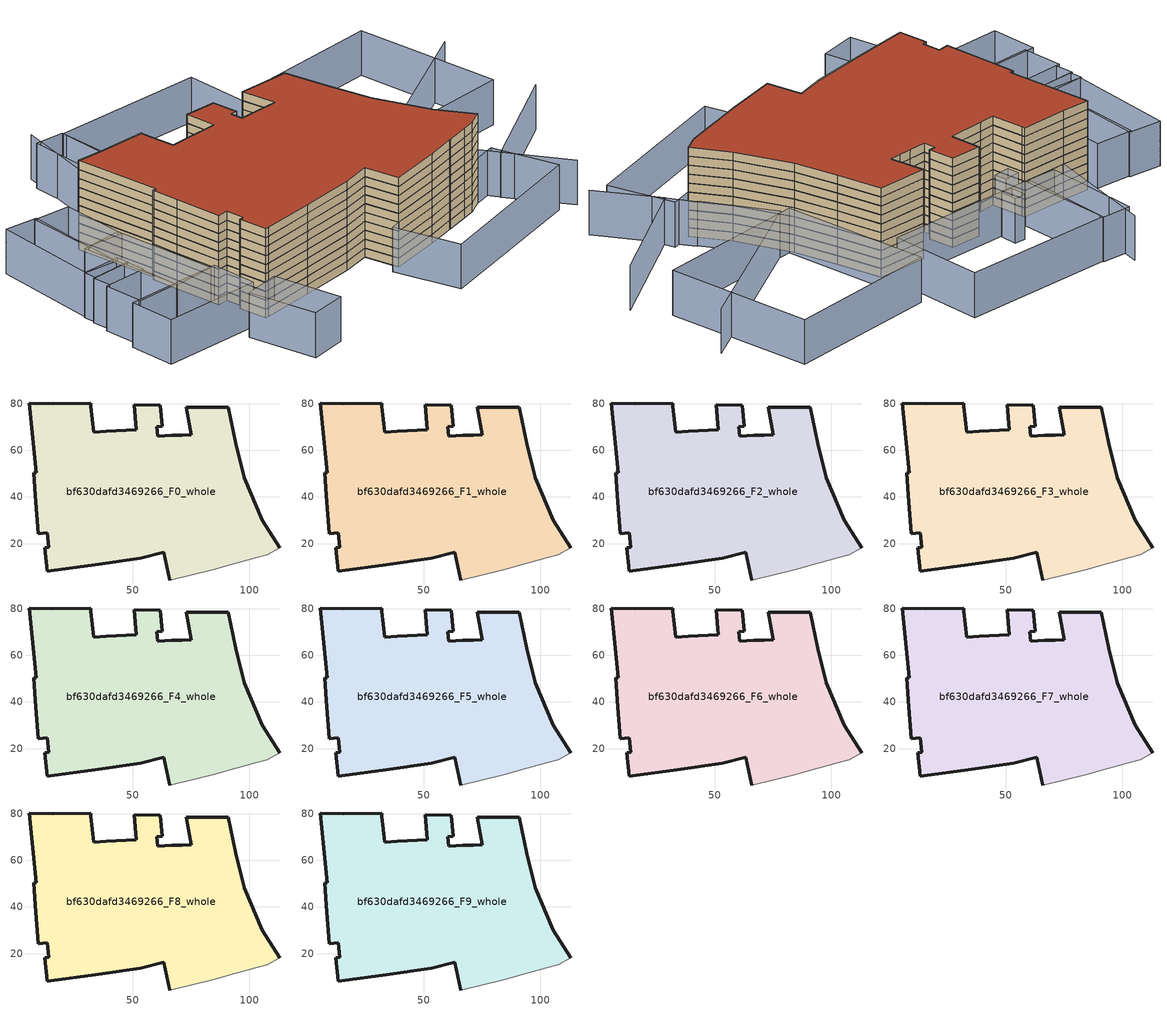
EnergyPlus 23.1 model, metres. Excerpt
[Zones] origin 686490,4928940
bf630dafd3469266_F0_whole
 floor ground (EU_floor_Construction): 107.61,15.21 112.98,18.26 105.55,29.89 97.81,48.23 94.21,63.01 90.94,78.57 73,78.53 74.95,66.61 71.2,66.51 66.65,66.39 60.57,66.05 60.23,70.17 62.63,70.33 61.7,79.33 50.58,79.47 51.37,68.86 38.59,68.14 33.14,67.7 31.99,78.9 31.99,80.09 15.69,80.05 5.56,80.3 8.64,50.38 7.4,50.3 8.03,40.67 9.43,24.3 13.23,24.64 13.82,18.47 13.11,18.2 12.2,18.1 13.25,8.08 14.69,8.26 33.78,10.81 53.24,13.73 63.27,16.31 65.77,4.36 84.19,8.7 94.22,11.49 94.92,11.68 102.79,13.87 z0
 wall outside (EU_wall_Construction): 65.77,4.36 63.27,16.31 53.24,13.73 33.78,10.81 14.69,8.26 13.25,8.08 12.2,18.1 13.11,18.2 13.82,18.47 13.23,24.64 9.43,24.3 8.03,40.67 7.4,50.3 8.64,50.38 5.56,80.3 15.69,80.05 31.99,80.09 31.99,78.9 33.14,67.7 38.59,68.14 51.37,68.86 50.58,79.47 61.7,79.33 62.63,70.33 60.23,70.17 60.57,66.05 66.65,66.39 71.2,66.51 74.95,66.61 73,78.53 90.94,78.57 94.21,63.01 97.81,48.23 105.55,29.89 112.98,18.26 z0:3
 wall adiabatic (EU_wall_Construction): 112.98,18.26 107.61,15.21 102.79,13.87 94.92,11.68 94.22,11.49 84.19,8.7 65.77,4.36 z0:3
bf630dafd3469266_F1_whole
 floor to bf630dafd3469266_F0_whole (EU_floor_Construction): 107.61,15.21 112.98,18.26 105.54,29.89 97.8,48.23 94.21,63.01 90.94,78.57 73,78.53 74.95,66.61 71.2,66.51 66.65,66.39 60.57,66.05 60.23,70.17 62.63,70.33 61.7,79.33 50.58,79.47 51.37,68.86 38.59,68.14 33.14,67.7 31.99,78.9 31.99,80.09 15.69,80.05 5.56,80.3 8.64,50.38 7.4,50.3 8.03,40.67 9.43,24.3 13.23,24.64 13.82,18.47 13.11,18.2 12.2,18.1 13.25,8.08 14.69,8.26 33.78,10.81 53.24,13.73 63.26,16.31 65.76,4.36 84.19,8.7 94.22,11.49 94.92,11.68 102.78,13.87 z3
 wall outside (EU_wall_Construction): 65.77,4.36 63.27,16.31 53.24,13.73 33.78,10.81 14.69,8.26 13.25,8.08 12.2,18.1 13.11,18.2 13.82,18.47 13.23,24.64 9.43,24.3 8.03,40.67 7.4,50.3 8.64,50.38 5.56,80.3 15.69,80.05 31.99,80.09 31.99,78.9 33.14,67.7 38.59,68.14 51.37,68.86 50.58,79.47 61.7,79.33 62.63,70.33 60.23,70.17 60.57,66.05 66.65,66.39 71.2,66.51 74.95,66.61 73,78.53 90.94,78.57 94.21,63.01 97.81,48.23 105.55,29.89 112.98,18.26 z3:6
 wall adiabatic (EU_wall_Construction): 112.98,18.26 107.61,15.21 102.79,13.87 94.92,11.68 94.22,11.49 84.19,8.7 65.77,4.36 z3:6
bf630dafd3469266_F2_whole
 floor to bf630dafd3469266_F1_whole (EU_floor_Construction): 107.61,15.21 112.98,18.26 105.54,29.89 97.8,48.23 94.21,63.01 90.94,78.57 73,78.53 74.95,66.61 71.2,66.51 66.65,66.39 60.57,66.05 60.23,70.17 62.63,70.33 61.7,79.33 50.58,79.47 51.37,68.86 38.59,68.14 33.14,67.7 31.99,78.9 31.99,80.09 15.69,80.05 5.56,80.3 8.64,50.38 7.4,50.3 8.03,40.67 9.43,24.3 13.23,24.64 13.82,18.47 13.11,18.2 12.2,18.1 13.25,8.08 14.69,8.26 33.78,10.81 53.24,13.73 63.26,16.31 65.76,4.36 84.19,8.7 94.22,11.49 94.92,11.68 102.78,13.87 z6
 wall outside (EU_wall_Construction): 65.77,4.36 63.27,16.31 53.24,13.73 33.78,10.81 14.69,8.26 13.25,8.08 12.2,18.1 13.11,18.2 13.82,18.47 13.23,24.64 9.43,24.3 8.03,40.67 7.4,50.3 8.64,50.38 5.56,80.3 15.69,80.05 31.99,80.09 31.99,78.9 33.14,67.7 38.59,68.14 51.37,68.86 50.58,79.47 61.7,79.33 62.63,70.33 60.23,70.17 60.57,66.05 66.65,66.39 71.2,66.51 74.95,66.61 73,78.53 90.94,78.57 94.21,63.01 97.81,48.23 105.55,29.89 112.98,18.26 z6:9
 wall adiabatic (EU_wall_Construction): 112.98,18.26 107.61,15.21 102.79,13.87 94.92,11.68 94.22,11.49 84.19,8.7 65.77,4.36 z6:9
bf630dafd3469266_F3_whole
 floor to bf630dafd3469266_F2_whole (EU_floor_Construction): 107.61,15.21 112.98,18.26 105.54,29.89 97.8,48.23 94.21,63.01 90.94,78.57 73,78.53 74.95,66.61 71.2,66.51 66.65,66.39 60.57,66.05 60.23,70.17 62.63,70.33 61.7,79.33 50.58,79.47 51.37,68.86 38.59,68.14 33.14,67.7 31.99,78.9 31.99,80.09 15.69,80.05 5.56,80.3 8.64,50.38 7.4,50.3 8.03,40.67 9.43,24.3 13.23,24.64 13.82,18.47 13.11,18.2 12.2,18.1 13.25,8.08 14.69,8.26 33.78,10.81 53.24,13.73 63.26,16.31 65.76,4.36 84.19,8.7 94.22,11.49 94.92,11.68 102.78,13.87 z9
 wall outside (EU_wall_Construction): 65.77,4.36 63.27,16.31 53.24,13.73 33.78,10.81 14.69,8.26 13.25,8.08 12.2,18.1 13.11,18.2 13.82,18.47 13.23,24.64 9.43,24.3 8.03,40.67 7.4,50.3 8.64,50.38 5.56,80.3 15.69,80.05 31.99,80.09 31.99,78.9 33.14,67.7 38.59,68.14 51.37,68.86 50.58,79.47 61.7,79.33 62.63,70.33 60.23,70.17 60.57,66.05 66.65,66.39 71.2,66.51 74.95,66.61 73,78.53 90.94,78.57 94.21,63.01 97.81,48.23 105.55,29.89 112.98,18.26 z9:12
 wall adiabatic (EU_wall_Construction): 112.98,18.26 107.61,15.21 102.79,13.87 94.92,11.68 94.22,11.49 84.19,8.7 65.77,4.36 z9:12
bf630dafd3469266_F4_whole
 floor to bf630dafd3469266_F3_whole (EU_floor_Construction): 107.61,15.21 112.98,18.26 105.54,29.89 97.8,48.23 94.21,63.01 90.94,78.57 73,78.53 74.95,66.61 71.2,66.51 66.65,66.39 60.57,66.05 60.23,70.17 62.63,70.33 61.7,79.33 50.58,79.47 51.37,68.86 38.59,68.14 33.14,67.7 31.99,78.9 31.99,80.09 15.69,80.05 5.56,80.3 8.64,50.38 7.4,50.3 8.03,40.67 9.43,24.3 13.23,24.64 13.82,18.47 13.11,18.2 12.2,18.1 13.25,8.08 14.69,8.26 33.78,10.81 53.24,13.73 63.26,16.31 65.76,4.36 84.19,8.7 94.22,11.49 94.92,11.68 102.78,13.87 z12
 wall outside (EU_wall_Construction): 65.77,4.36 63.27,16.31 53.24,13.73 33.78,10.81 14.69,8.26 13.25,8.08 12.2,18.1 13.11,18.2 13.82,18.47 13.23,24.64 9.43,24.3 8.03,40.67 7.4,50.3 8.64,50.38 5.56,80.3 15.69,80.05 31.99,80.09 31.99,78.9 33.14,67.7 38.59,68.14 51.37,68.86 50.58,79.47 61.7,79.33 62.63,70.33 60.23,70.17 60.57,66.05 66.65,66.39 71.2,66.51 74.95,66.61 73,78.53 90.94,78.57 94.21,63.01 97.81,48.23 105.55,29.89 112.98,18.26 z12:15
 wall adiabatic (EU_wall_Construction): 112.98,18.26 107.61,15.21 102.79,13.87 94.92,11.68 94.22,11.49 84.19,8.7 65.77,4.36 z12:15
bf630dafd3469266_F5_whole
 floor to bf630dafd3469266_F4_whole (EU_floor_Construction): 107.61,15.21 112.98,18.26 105.54,29.89 97.8,48.23 94.21,63.01 90.94,78.57 73,78.53 74.95,66.61 71.2,66.51 66.65,66.39 60.57,66.05 60.23,70.17 62.63,70.33 61.7,79.33 50.58,79.47 51.37,68.86 38.59,68.14 33.14,67.7 31.99,78.9 31.99,80.09 15.69,80.05 5.56,80.3 8.64,50.38 7.4,50.3 8.03,40.67 9.43,24.3 13.23,24.64 13.82,18.47 13.11,18.2 12.2,18.1 13.25,8.08 14.69,8.26 33.78,10.81 53.24,13.73 63.26,16.31 65.76,4.36 84.19,8.7 94.22,11.49 94.92,11.68 102.78,13.87 z15
 wall outside (EU_wall_Construction): 65.77,4.36 63.27,16.31 53.24,13.73 33.78,10.81 14.69,8.26 13.25,8.08 12.2,18.1 13.11,18.2 13.82,18.47 13.23,24.64 9.43,24.3 8.03,40.67 7.4,50.3 8.64,50.38 5.56,80.3 15.69,80.05 31.99,80.09 31.99,78.9 33.14,67.7 38.59,68.14 51.37,68.86 50.58,79.47 61.7,79.33 62.63,70.33 60.23,70.17 60.57,66.05 66.65,66.39 71.2,66.51 74.95,66.61 73,78.53 90.94,78.57 94.21,63.01 97.81,48.23 105.55,29.89 112.98,18.26 z15:18
 wall adiabatic (EU_wall_Construction): 112.98,18.26 107.61,15.21 102.79,13.87 94.92,11.68 94.22,11.49 84.19,8.7 65.77,4.36 z15:18
bf630dafd3469266_F6_whole
 floor to bf630dafd3469266_F5_whole (EU_floor_Construction): 107.61,15.21 112.98,18.26 105.54,29.89 97.8,48.23 94.21,63.01 90.94,78.57 73,78.53 74.95,66.61 71.2,66.51 66.65,66.39 60.57,66.05 60.23,70.17 62.63,70.33 61.7,79.33 50.58,79.47 51.37,68.86 38.59,68.14 33.14,67.7 31.99,78.9 31.99,80.09 15.69,80.05 5.56,80.3 8.64,50.38 7.4,50.3 8.03,40.67 9.43,24.3 13.23,24.64 13.82,18.47 13.11,18.2 12.2,18.1 13.25,8.08 14.69,8.26 33.78,10.81 53.24,13.73 63.26,16.31 65.76,4.36 84.19,8.7 94.22,11.49 94.92,11.68 102.78,13.87 z18
 wall outside (EU_wall_Construction): 65.77,4.36 63.27,16.31 53.24,13.73 33.78,10.81 14.69,8.26 13.25,8.08 12.2,18.1 13.11,18.2 13.82,18.47 13.23,24.64 9.43,24.3 8.03,40.67 7.4,50.3 8.64,50.38 5.56,80.3 15.69,80.05 31.99,80.09 31.99,78.9 33.14,67.7 38.59,68.14 51.37,68.86 50.58,79.47 61.7,79.33 62.63,70.33 60.23,70.17 60.57,66.05 66.65,66.39 71.2,66.51 74.95,66.61 73,78.53 90.94,78.57 94.21,63.01 97.81,48.23 105.55,29.89 112.98,18.26 z18:21
 wall adiabatic (EU_wall_Construction): 112.98,18.26 107.61,15.21 102.79,13.87 94.92,11.68 94.22,11.49 84.19,8.7 65.77,4.36 z18:21
bf630dafd3469266_F7_whole
 floor to bf630dafd3469266_F6_whole (EU_floor_Construction): 107.61,15.21 112.98,18.26 105.54,29.89 97.8,48.23 94.21,63.01 90.94,78.57 73,78.53 74.95,66.61 71.2,66.51 66.65,66.39 60.57,66.05 60.23,70.17 62.63,70.33 61.7,79.33 50.58,79.47 51.37,68.86 38.59,68.14 33.14,67.7 31.99,78.9 31.99,80.09 15.69,80.05 5.56,80.3 8.64,50.38 7.4,50.3 8.03,40.67 9.43,24.3 13.23,24.64 13.82,18.47 13.11,18.2 12.2,18.1 13.25,8.08 14.69,8.26 33.78,10.81 53.24,13.73 63.26,16.31 65.76,4.36 84.19,8.7 94.22,11.49 94.92,11.68 102.78,13.87 z21
 wall outside (EU_wall_Construction): 65.77,4.36 63.27,16.31 53.24,13.73 33.78,10.81 14.69,8.26 13.25,8.08 12.2,18.1 13.11,18.2 13.82,18.47 13.23,24.64 9.43,24.3 8.03,40.67 7.4,50.3 8.64,50.38 5.56,80.3 15.69,80.05 31.99,80.09 31.99,78.9 33.14,67.7 38.59,68.14 51.37,68.86 50.58,79.47 61.7,79.33 62.63,70.33 60.23,70.17 60.57,66.05 66.65,66.39 71.2,66.51 74.95,66.61 73,78.53 90.94,78.57 94.21,63.01 97.81,48.23 105.55,29.89 112.98,18.26 z21:24
 wall adiabatic (EU_wall_Construction): 112.98,18.26 107.61,15.21 102.79,13.87 94.92,11.68 94.22,11.49 84.19,8.7 65.77,4.36 z21:24
bf630dafd3469266_F8_whole
 floor to bf630dafd3469266_F7_whole (EU_floor_Construction): 107.61,15.21 112.98,18.26 105.54,29.89 97.8,48.23 94.21,63.01 90.94,78.57 73,78.53 74.95,66.61 71.2,66.51 66.65,66.39 60.57,66.05 60.23,70.17 62.63,70.33 61.7,79.33 50.58,79.47 51.37,68.86 38.59,68.14 33.14,67.7 31.99,78.9 31.99,80.09 15.69,80.05 5.56,80.3 8.64,50.38 7.4,50.3 8.03,40.67 9.43,24.3 13.23,24.64 13.82,18.47 13.11,18.2 12.2,18.1 13.25,8.08 14.69,8.26 33.78,10.81 53.24,13.73 63.26,16.31 65.76,4.36 84.19,8.7 94.22,11.49 94.92,11.68 102.78,13.87 z24
 wall outside (EU_wall_Construction): 65.77,4.36 63.27,16.31 53.24,13.73 33.78,10.81 14.69,8.26 13.25,8.08 12.2,18.1 13.11,18.2 13.82,18.47 13.23,24.64 9.43,24.3 8.03,40.67 7.4,50.3 8.64,50.38 5.56,80.3 15.69,80.05 31.99,80.09 31.99,78.9 33.14,67.7 38.59,68.14 51.37,68.86 50.58,79.47 61.7,79.33 62.63,70.33 60.23,70.17 60.57,66.05 66.65,66.39 71.2,66.51 74.95,66.61 73,78.53 90.94,78.57 94.21,63.01 97.81,48.23 105.55,29.89 112.98,18.26 z24:27
 wall adiabatic (EU_wall_Construction): 112.98,18.26 107.61,15.21 102.79,13.87 94.92,11.68 94.22,11.49 84.19,8.7 65.77,4.36 z24:27
bf630dafd3469266_F9_whole
 floor to bf630dafd3469266_F8_whole (EU_floor_Construction): 107.61,15.21 112.98,18.26 105.54,29.89 97.8,48.23 94.21,63.01 90.94,78.57 73,78.53 74.95,66.61 71.2,66.51 66.65,66.39 60.57,66.05 60.23,70.17 62.63,70.33 61.7,79.33 50.58,79.47 51.37,68.86 38.59,68.14 33.14,67.7 31.99,78.9 31.99,80.09 15.69,80.05 5.56,80.3 8.64,50.38 7.4,50.3 8.03,40.67 9.43,24.3 13.23,24.64 13.82,18.47 13.11,18.2 12.2,18.1 13.25,8.08 14.69,8.26 33.78,10.81 53.24,13.73 63.26,16.31 65.76,4.36 84.19,8.7 94.22,11.49 94.92,11.68 102.78,13.87 z27
 wall outside (EU_wall_Construction): 65.77,4.36 63.27,16.31 53.24,13.73 33.78,10.81 14.69,8.26 13.25,8.08 12.2,18.1 13.11,18.2 13.82,18.47 13.23,24.64 9.43,24.3 8.03,40.67 7.4,50.3 8.64,50.38 5.56,80.3 15.69,80.05 31.99,80.09 31.99,78.9 33.14,67.7 38.59,68.14 51.37,68.86 50.58,79.47 61.7,79.33 62.63,70.33 60.23,70.17 60.57,66.05 66.65,66.39 71.2,66.51 74.95,66.61 73,78.53 90.94,78.57 94.21,63.01 97.81,48.23 105.55,29.89 112.98,18.26 z27:30
 wall adiabatic (EU_wall_Construction): 112.98,18.26 107.61,15.21 102.79,13.87 94.92,11.68 94.22,11.49 84.19,8.7 65.77,4.36 z27:30
 roof outside (EU_roof_Construction): 90.94,78.57 94.21,63.01 97.81,48.23 105.55,29.89 112.98,18.26 107.61,15.21 102.79,13.87 94.92,11.68 94.22,11.49 84.19,8.7 65.77,4.36 63.27,16.31 53.24,13.73 33.78,10.81 14.69,8.26 13.25,8.08 12.2,18.1 13.11,18.2 13.82,18.47 13.23,24.64 9.43,24.3 8.03,40.67 7.4,50.3 8.64,50.38 5.56,80.3 15.69,80.05 31.99,80.09 31.99,78.9 33.14,67.7 38.59,68.14 51.37,68.86 50.58,79.47 61.7,79.33 62.63,70.33 60.23,70.17 60.57,66.05 66.65,66.39 71.2,66.51 74.95,66.61 73,78.53 z30
shading: 133.15,-3.64 120.64,16.17 / 120.64,16.17 159.84,40.93 / 120.93,15.78 115.52,24.84 / 115.06,24.57 102.16,47 / 102.16,47 160.87,80.77 / 28.7,123.76 19.47,83.82 / 18.41,-18.72 5.4,-21.23 / 5.4,-21.23 0.82,2.48 / 0.82,2.48 13.83,4.99 / 13.83,4.99 18.41,-18.72 / -28.9,22.27 6.16,22.87 / 6.16,22.87 6.44,6.62 / 6.44,6.62 -28.62,6.02 / -28.62,6.02 -28.9,22.27 / 62.23,3.32 120.52,20.48 / 120.52,20.48 127.16,-2.07 / 127.16,-2.07 68.86,-19.23 / 68.86,-19.23 62.23,3.32 / -26.68,35.68 -11.21,36.12 / -11.21,36.12 -10.81,22.02 / -10.81,22.02 -26.29,21.58 / -26.29,21.58 -26.68,35.68 / -25.48,42.26 -10.97,42.63 / -10.97,42.63 -10.8,36.08 / -10.8,36.08 -25.31,35.71 / -25.31,35.71 -25.48,42.26 / 1.35,59.29 4.18,22.43 / 4.18,22.43 -10.74,21.29 / -10.74,21.29 -13.57,58.14 / -13.57,58.14 1.35,59.29 / -25,46.61 -10.88,47.15 / -10.88,47.15 -10.7,42.64 / -10.7,42.64 -24.83,42.1 / -24.83,42.1 -25,46.61 / -24.61,46.62 -21.27,84.07 / -21.27,84.07 -9.52,83.02 / -9.52,83.02 -12.86,45.57 / -12.86,45.57 -24.61,46.62 / -12.04,58.26 -10.53,82.55 / -10.53,82.55 2.74,81.72 / 2.74,81.72 1.23,57.43 / 1.23,57.43 -12.04,58.26 / 33.7,74.55 33.31,78.77 / 33.31,78.77 38.94,79.29 / 38.94,79.29 39.33,75.07 / 39.33,75.07 33.7,74.55 / 98.89,47.24 94.02,98.57 / 94.02,98.57 148.26,103.71 / 148.26,103.71 153.13,52.38 / 153.13,52.38 98.89,47.24 / 36.02,117.55 89.91,117.28 / 89.91,117.28 89.74,84.05 / 89.74,84.05 35.86,84.31 / 35.86,84.31 36.02,117.55 / 46.03,84.6 41.99,84.72 / 41.99,84.72 42.17,90.54 / 42.17,90.54 46.21,90.42 / 46.21,90.42 46.03,84.6 / 36.1,117.99 34.48,84.37 / 34.48,84.37 24.16,84.87 / 24.16,84.87 25.78,118.49 / 25.78,118.49 36.1,117.99 z0:15
[Building]
EU S2 Campaign: North Axis=0; Terrain=City; Solar Distribution=FullExterior
[Site:Location]
Bologna: Latitude=44.5; Longitude=11.25; Time Zone=1; Elevation=37
[SizingPeriod:WeatherFileDays]
AnnualSizingPeriod: Begin Month=1; Begin Day of Month=1; End Month=12; End Day of Month=31; Day of Week for Start Day=Monday; Use Weather File Daylight Saving Period=No; Use Weather File Rain and Snow Indicators=No
[MATERIAL]
EU_InternalMass_Material: Roughness=MediumRough; Thickness=0.1; Conductivity=1; Density=1800; Specific Heat=900; Thermal Absorptance=0.9; Solar Absorptance=0.7; Visible Absorptance=0.7
[MATERIAL:NOMASS] Roughness=MediumRough; Thermal Absorptance=0.9; Solar Absorptance=0.7; Visible Absorptance=0.7
Name | Thermal Resistance
EU_wall_NoMass | 0.905828
EU_roof_NoMass | 0.37593
EU_floor_NoMass | 0.67114
[CONSTRUCTION]
EU_wall_Construction: EU_wall_NoMass
EU_roof_Construction: EU_roof_NoMass
EU_floor_Construction: EU_floor_NoMass
EU_InternalMass_Construction: EU_InternalMass_Material
[ZONE] Type=1; Multiplier=1; Ceiling Height=autocalculate; Volume=17786.6; Floor Area=autocalculate; Part of Total Floor Area=Yes
bf630dafd3469266_F0_whole; bf630dafd3469266_F1_whole; bf630dafd3469266_F2_whole; bf630dafd3469266_F3_whole; bf630dafd3469266_F4_whole; bf630dafd3469266_F5_whole; bf630dafd3469266_F6_whole; bf630dafd3469266_F7_whole; bf630dafd3469266_F8_whole; bf630dafd3469266_F9_whole
[INTERNALMASS] Construction=EU_InternalMass_Construction; Surface Area=4686.26
Name | Zone or ZoneList
bf630dafd3469266_F0_whole_EU_InternalMass | bf630dafd3469266_F0_whole
bf630dafd3469266_F1_whole_EU_InternalMass | bf630dafd3469266_F1_whole
bf630dafd3469266_F2_whole_EU_InternalMass | bf630dafd3469266_F2_whole
bf630dafd3469266_F3_whole_EU_InternalMass | bf630dafd3469266_F3_whole
bf630dafd3469266_F4_whole_EU_InternalMass | bf630dafd3469266_F4_whole
bf630dafd3469266_F5_whole_EU_InternalMass | bf630dafd3469266_F5_whole
bf630dafd3469266_F6_whole_EU_InternalMass | bf630dafd3469266_F6_whole
bf630dafd3469266_F7_whole_EU_InternalMass | bf630dafd3469266_F7_whole
bf630dafd3469266_F8_whole_EU_InternalMass | bf630dafd3469266_F8_whole
bf630dafd3469266_F9_whole_EU_InternalMass | bf630dafd3469266_F9_whole
[OTHEREQUIPMENT] Fuel Type=Electricity; Design Level Calculation Method=Watts/Area; Power per Zone Floor Area=1; Fraction Latent=0; Fraction Radiant=0; Fraction Lost=0; Carbon Dioxide Generation Rate=0; EndUse Subcategory=EU_Step8_InternalGains
Name | Zone or ZoneList or Space or SpaceList | Schedule
EU_Step8_InternalGain_bf630dafd3469266_F0_whole_f000 | bf630dafd3469266_F0_whole | EU_Step8_GainSchedule_bf630dafd3469266_F0_whole_f000
EU_Step8_InternalGain_bf630dafd3469266_F1_whole_f000 | bf630dafd3469266_F1_whole | EU_Step8_GainSchedule_bf630dafd3469266_F1_whole_f000
EU_Step8_InternalGain_bf630dafd3469266_F2_whole_f000 | bf630dafd3469266_F2_whole | EU_Step8_GainSchedule_bf630dafd3469266_F2_whole_f000
EU_Step8_InternalGain_bf630dafd3469266_F3_whole_f000 | bf630dafd3469266_F3_whole | EU_Step8_GainSchedule_bf630dafd3469266_F3_whole_f000
EU_Step8_InternalGain_bf630dafd3469266_F4_whole_f000 | bf630dafd3469266_F4_whole | EU_Step8_GainSchedule_bf630dafd3469266_F4_whole_f000
EU_Step8_InternalGain_bf630dafd3469266_F5_whole_f000 | bf630dafd3469266_F5_whole | EU_Step8_GainSchedule_bf630dafd3469266_F5_whole_f000
EU_Step8_InternalGain_bf630dafd3469266_F6_whole_f000 | bf630dafd3469266_F6_whole | EU_Step8_GainSchedule_bf630dafd3469266_F6_whole_f000
EU_Step8_InternalGain_bf630dafd3469266_F7_whole_f000 | bf630dafd3469266_F7_whole | EU_Step8_GainSchedule_bf630dafd3469266_F7_whole_f000
EU_Step8_InternalGain_bf630dafd3469266_F8_whole_f000 | bf630dafd3469266_F8_whole | EU_Step8_GainSchedule_bf630dafd3469266_F8_whole_f000
EU_Step8_InternalGain_bf630dafd3469266_F9_whole_f000 | bf630dafd3469266_F9_whole | EU_Step8_GainSchedule_bf630dafd3469266_F9_whole_f000
[ZONEVENTILATION:DESIGNFLOWRATE] Schedule=EU_AlwaysOn; Design Flow Rate Calculation Method=AirChanges/Hour; Air Changes per Hour=0.73129; Ventilation Type=Natural; Fan Pressure Rise=0; Fan Total Efficiency=1; Constant Term Coefficient=1; Temperature Term Coefficient=0; Velocity Term Coefficient=0; Velocity Squared Term Coefficient=0; Minimum Indoor Temperature=-100; Maximum Indoor Temperature=100; Delta Temperature=-100; Minimum Outdoor Temperature=-100; Maximum Outdoor Temperature=100; Maximum Wind Speed=40
Name | Zone or ZoneList or Space or SpaceList
EU_ConstantAir_bf630dafd3469266_F0_whole | bf630dafd3469266_F0_whole
EU_ConstantAir_bf630dafd3469266_F1_whole | bf630dafd3469266_F1_whole
EU_ConstantAir_bf630dafd3469266_F2_whole | bf630dafd3469266_F2_whole
EU_ConstantAir_bf630dafd3469266_F3_whole | bf630dafd3469266_F3_whole
EU_ConstantAir_bf630dafd3469266_F4_whole | bf630dafd3469266_F4_whole
EU_ConstantAir_bf630dafd3469266_F5_whole | bf630dafd3469266_F5_whole
EU_ConstantAir_bf630dafd3469266_F6_whole | bf630dafd3469266_F6_whole
EU_ConstantAir_bf630dafd3469266_F7_whole | bf630dafd3469266_F7_whole
EU_ConstantAir_bf630dafd3469266_F8_whole | bf630dafd3469266_F8_whole
EU_ConstantAir_bf630dafd3469266_F9_whole | bf630dafd3469266_F9_whole
[HVACTEMPLATE:THERMOSTAT] Constant Heating Setpoint=20; Constant Cooling Setpoint=50
EU_HeatOnly_bf630dafd3469266_F0_whole; EU_HeatOnly_bf630dafd3469266_F1_whole; EU_HeatOnly_bf630dafd3469266_F2_whole; EU_HeatOnly_bf630dafd3469266_F3_whole; EU_HeatOnly_bf630dafd3469266_F4_whole; EU_HeatOnly_bf630dafd3469266_F5_whole; EU_HeatOnly_bf630dafd3469266_F6_whole; EU_HeatOnly_bf630dafd3469266_F7_whole; EU_HeatOnly_bf630dafd3469266_F8_whole; EU_HeatOnly_bf630dafd3469266_F9_whole
[HVACTEMPLATE:ZONE:IDEALLOADSAIRSYSTEM] System Availability Schedule=EU_AlwaysOn; Maximum Heating Supply Air Temperature=50; Minimum Cooling Supply Air Temperature=13; Maximum Heating Supply Air Humidity Ratio=0.0156; Minimum Cooling Supply Air Humidity Ratio=0.0077; Heating Limit=NoLimit; Cooling Limit=NoLimit; Heating Availability Schedule=EU_AlwaysOn; Cooling Availability Schedule=EU_CoolingOff; Dehumidification Control Type=ConstantSensibleHeatRatio; Cooling Sensible Heat Ratio=0.7; Dehumidification Setpoint=60; Humidification Control Type=None; Humidification Setpoint=30; Outdoor Air Method=None; Outdoor Air Flow Rate per Person=0.00944; Outdoor Air Flow Rate per Zone Floor Area=0; Outdoor Air Flow Rate per Zone=0; Demand Controlled Ventilation Type=None; Outdoor Air Economizer Type=NoEconomizer; Heat Recovery Type=None; Sensible Heat Recovery Effectiveness=0.7; Latent Heat Recovery Effectiveness=0.65
Name | Template Thermostat
bf630dafd3469266_F0_whole | EU_HeatOnly_bf630dafd3469266_F0_whole
bf630dafd3469266_F1_whole | EU_HeatOnly_bf630dafd3469266_F1_whole
bf630dafd3469266_F2_whole | EU_HeatOnly_bf630dafd3469266_F2_whole
bf630dafd3469266_F3_whole | EU_HeatOnly_bf630dafd3469266_F3_whole
bf630dafd3469266_F4_whole | EU_HeatOnly_bf630dafd3469266_F4_whole
bf630dafd3469266_F5_whole | EU_HeatOnly_bf630dafd3469266_F5_whole
bf630dafd3469266_F6_whole | EU_HeatOnly_bf630dafd3469266_F6_whole
bf630dafd3469266_F7_whole | EU_HeatOnly_bf630dafd3469266_F7_whole
bf630dafd3469266_F8_whole | EU_HeatOnly_bf630dafd3469266_F8_whole
bf630dafd3469266_F9_whole | EU_HeatOnly_bf630dafd3469266_F9_whole
[SIZING:ZONE] Zone Cooling Design Supply Air Temperature Input Method=SupplyAirTemperature; Zone Cooling Design Supply Air Temperature=13; Zone Heating Design Supply Air Temperature Input Method=SupplyAirTemperature; Zone Heating Design Supply Air Temperature=50; Zone Cooling Design Supply Air Humidity Ratio=0.008; Zone Heating Design Supply Air Humidity Ratio=0.008; Cooling Design Air Flow Method=DesignDay; Cooling Design Air Flow Rate=0; Cooling Minimum Air Flow per Zone Floor Area=0.000762; Cooling Minimum Air Flow=0; Cooling Minimum Air Flow Fraction=0.2; Heating Design Air Flow Method=DesignDay; Heating Design Air Flow Rate=0; Heating Maximum Air Flow per Zone Floor Area=0.002032; Heating Maximum Air Flow=0.141576; Heating Maximum Air Flow Fraction=0.3; Account for Dedicated Outdoor Air System=No; Dedicated Outdoor Air System Control Strategy=NeutralSupplyAir; Dedicated Outdoor Air Low Setpoint Temperature for Design=autosize; Dedicated Outdoor Air High Setpoint Temperature for Design=autosize; Zone Load Sizing Method=Sensible Load Only No Latent Load; Zone Latent Cooling Design Supply Air Humidity Ratio Input Method=HumidityRatioDifference; Zone Cooling Design Supply Air Humidity Ratio Difference=0.005; Zone Latent Heating Design Supply Air Humidity Ratio Input Method=HumidityRatioDifference; Zone Humidification Design Supply Air Humidity Ratio Difference=0.005
bf630dafd3469266_F0_whole; bf630dafd3469266_F1_whole; bf630dafd3469266_F2_whole; bf630dafd3469266_F3_whole; bf630dafd3469266_F4_whole; bf630dafd3469266_F5_whole; bf630dafd3469266_F6_whole; bf630dafd3469266_F7_whole; bf630dafd3469266_F8_whole; bf630dafd3469266_F9_whole
[SCHEDULE:CONSTANT]
Name | Hourly Value
EU_AlwaysOn | 1
EU_CoolingOff | 0
[SCHEDULE:FILE] Column Number=1; Rows to Skip at Top=0; Number of Hours of Data=8760; Column Separator=Comma; Interpolate to Timestep=No; Minutes per Item=60; Adjust Schedule for Daylight Savings=Yes
Name | File
EU_Step8_GainSchedule_bf630dafd3469266_F0_whole_f000 | ../../schedules/bf630dafd3469266/bf630dafd3469266_F0_whole_f000_gain.csv
EU_Step8_GainSchedule_bf630dafd3469266_F1_whole_f000 | ../../schedules/bf630dafd3469266/bf630dafd3469266_F1_whole_f000_gain.csv
EU_Step8_GainSchedule_bf630dafd3469266_F2_whole_f000 | ../../schedules/bf630dafd3469266/bf630dafd3469266_F2_whole_f000_gain.csv
EU_Step8_GainSchedule_bf630dafd3469266_F3_whole_f000 | ../../schedules/bf630dafd3469266/bf630dafd3469266_F3_whole_f000_gain.csv
EU_Step8_GainSchedule_bf630dafd3469266_F4_whole_f000 | ../../schedules/bf630dafd3469266/bf630dafd3469266_F4_whole_f000_gain.csv
EU_Step8_GainSchedule_bf630dafd3469266_F5_whole_f000 | ../../schedules/bf630dafd3469266/bf630dafd3469266_F5_whole_f000_gain.csv
EU_Step8_GainSchedule_bf630dafd3469266_F6_whole_f000 | ../../schedules/bf630dafd3469266/bf630dafd3469266_F6_whole_f000_gain.csv
EU_Step8_GainSchedule_bf630dafd3469266_F7_whole_f000 | ../../schedules/bf630dafd3469266/bf630dafd3469266_F7_whole_f000_gain.csv
EU_Step8_GainSchedule_bf630dafd3469266_F8_whole_f000 | ../../schedules/bf630dafd3469266/bf630dafd3469266_F8_whole_f000_gain.csv
EU_Step8_GainSchedule_bf630dafd3469266_F9_whole_f000 | ../../schedules/bf630dafd3469266/bf630dafd3469266_F9_whole_f000_gain.csv
